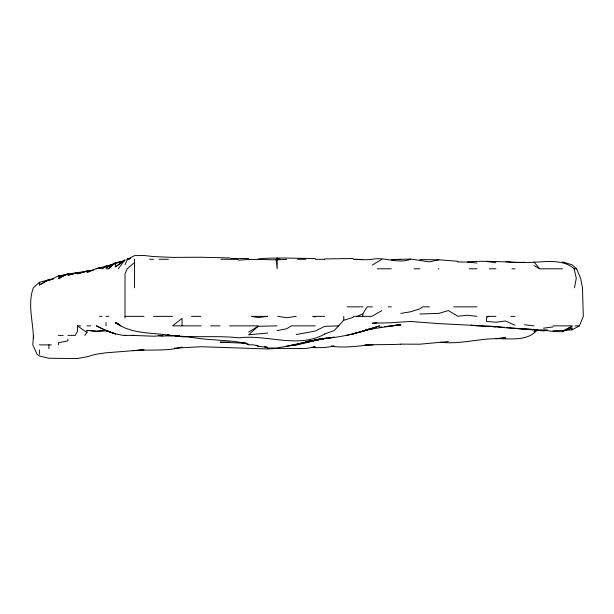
<?xml version="1.0" encoding="UTF-8"?>
<svg xmlns="http://www.w3.org/2000/svg" width="614" height="614" viewBox="0 0 614 614"><rect width="100%" height="100%" fill="white"/><g stroke="black" fill="none" stroke-linecap="round" stroke-linejoin="round"><path stroke-width="0.92" d="M33.486 335.374L32.788 344.884L37.178 354.401L39.396 355.982L48.905 358.269L77.441 358.522L86.95 356.811L95.224 354.401L105.969 352.797L144.021 349.827L132.601 350.686M574.489 287.82L576.285 278.311L574.151 268.794C561.334 257.251 540.404 263.084 524.471 262.393C505.476 262.316 486.418 260.344 467.4 261.948M124.995 264.718L127.482 259.285L134.504 255.631L144.021 255.478L153.531 256.575L172.549 257.381L201.085 257.251L229.621 257.934M564.412 330.355L572.025 329.864L579.439 325.865L583.3 316.356L582.463 287.82L580.621 278.311L576.584 268.794L572.025 264.811L562.508 261.909M362.774 316.356L362.774 314L367.111 306.839L372.291 306.839M118.318 268.794L124.995 259.73L115.486 266.86L115.486 262.608L122.14 261.764M84.786 335.374L86.95 332.588L86.95 330.347L96.459 331.261L105.969 330.693L115.486 333.886L123.099 335.374L125.954 335.374M324.729 334.001L334.239 330.493L343.756 320.255L353.265 317.354M537.235 329.987C527.303 341.745 509.589 338.444 495.935 338.659C477.462 338.882 459.226 344.469 440.768 342.236M39.396 282.325L39.396 284.934L48.905 279.754L39.396 282.325L33.34 287.82C27.361 304.107 33.156 321.475 33.448 338.23M277.175 325.865L258.149 326.287L248.639 334.799L267.666 333.057M105.969 268.794L108.394 268.794L115.486 262.608M134.504 262.554L127.252 268.794L124.995 273.813L124.995 318.052M108.394 268.794L115.486 262.715L105.969 267.765L110.297 265.824M115.486 266.86L124.205 260.942M488.752 316.356L486.426 317.852L486.426 321.414L495.935 322.258L505.445 320.968L514.954 325.236M372.291 265.094L381.801 259.285M248.639 332.051L258.149 326.287M381.801 310.638L371.854 316.356L353.265 316.356M377.042 322.642L372.291 323.24L391.31 322.757L410.336 321.444L438.864 323.609L495.935 326.533L505.445 327.73L543.49 330.071L552.999 331.499L562.508 331.729L572.025 326.234L562.508 331.253L572.025 328.083L572.025 329.864M39.396 284.934L48.905 279.539L53.502 278.925M324.729 334.07C297.775 348.944 267.658 334.285 239.13 337.83C215.238 335.252 191.092 338.276 167.269 334.968L172.549 335.689L163.04 336.065L158.427 335.574M60.126 278.311L58.414 278.311L67.924 273.737L76.489 272.969M58.414 278.311L67.064 274.358M86.95 272.739L95.692 268.794L101.648 267.865M357.079 316.356L362.774 314M127.605 259.285L130.191 258.348M127.313 259.285L130.007 258.348M353.265 333.632L362.774 331.238L379.582 325.865C361.869 332.235 343.518 336.886 324.729 338.544M353.265 333.916L361.915 331.322M372.291 328.221L362.774 331.069L372.291 328.59L362.774 330.816L372.291 328.866L369.697 329.227M124.995 260.405L115.486 263.16L119.807 262.362M115.486 263.498L105.969 266.207L102.039 268.794L105.969 266.215L111.157 265.263L105.969 266.215L108.824 266.031M326.464 337.961L305.711 341.66L334.239 337.17L315.22 339.88L323.87 338.667L305.711 342.221M264.55 346.657L267.666 348.077L277.175 347.992L294.259 344.884L322.135 338.529M294.259 344.884L323.002 338.606L296.194 345.145L286.684 346.104M76.573 273.1L67.924 275.279L77.441 272.486L80.288 272.37M565.97 329.603L572.025 328.083M296.194 344.139L291.328 345.053M96.459 268.794L105.969 266.131L108.824 265.962M127.497 259.285L130.122 258.655M305.711 342.366L322.135 338.682L315.22 339.964L323.87 338.675M410.336 259.285C397.949 264.158 385.254 256.782 372.291 259.208C365.837 260.244 359.72 259.507 353.265 259.285M67.924 273.959L58.414 276.193L62.735 275.579M315.22 340.302L305.711 342.474L323.002 338.667L297.061 343.963M126.768 259.285L130.206 258.532M457.89 261.288L438.864 259.791L429.355 261.871L410.336 259.024L391.31 259.691L400.773 259.285M346.511 335.374L353.265 333.901M182.066 347.063C166.524 351.592 150.392 349.189 134.504 350.64M277.175 330.593L286.684 328.736L291.335 325.865L315.22 325.865M86.95 271.119L93.865 269.937M400.819 313.378L410.336 311.851L419.846 308.865L422.685 306.839L429.355 306.839M296.194 334.561L315.22 331.076L324.729 326.356L339.043 325.865M96.459 268.448L101.648 267.712M296.194 316.356L286.684 317.707L277.743 316.356M366.236 329.71L367.963 329.465M384.494 326.571L386.29 326.333M388.086 326.095L391.31 325.689M543.49 328.191L552.999 326.947M368.346 344.884C356.12 346.503 343.694 347.877 331.391 346.311M547.297 330.447L543.49 330.892L506.396 327.569M286.684 259.285C270.789 260.75 254.994 258.302 239.13 260.229L236.989 259.285L220.994 259.285M379.897 327.139L381.801 326.917M366.581 329.756L400.819 324.56L391.31 325.934L400.819 324.898L392.262 325.604M373.051 344.884L364.678 345.214C376.735 344.27 388.769 344.884 400.819 344.185M448.381 341.553L419.846 344.193L400.819 344.132M65.076 275.149L58.414 275.847L48.905 280.675L48.905 279.976M495.935 338.69L505.445 337.815L496.887 338.575M104.073 330.662L96.459 331.261L86.95 330.347M315.22 258.433C296.171 258.609 277.183 257.159 258.149 258.908M80.288 272.516L77.441 272.7L86.95 271.173L77.441 273.852L86.95 270.966L90.757 270.743M107.872 330.731L105.969 330.816L107.872 330.869M82.192 272.294L84.095 272.217M360.871 259.538L362.774 259.476L355.168 259.323M552.999 330.716L562.508 330.401L562.508 331.729M230.572 258.655L248.639 258.471M419.846 259.584L438.864 259.791M174.453 348.161L201.085 346.733L267.666 348.952L277.175 348.376L305.711 348.499L315.22 346.933L313.317 346.818M419.846 314L438.864 313.37L448.381 310.561L457.89 316.248L467.4 315.251L476.909 316.356M524.471 262.393L514.954 262.569L505.445 261.556M179.211 336.019L166.141 335.543M324.729 258.931L353.265 258.517M229.621 342.105L220.111 342.198L245.792 343.226M149.655 259.285L153.531 259.285M158.988 259.285L168.413 259.285M297.529 259.285L305.711 259.285M315.22 259.285L324.729 259.331M377.219 268.794L391.31 268.794M414.105 268.794L419.846 268.794M438.173 268.794L438.864 268.794M469.249 268.794L476.909 268.794M489.312 268.794L495.935 268.794M511.938 268.794L514.954 268.794M533.98 265.509L539.675 268.794L562.508 268.794M574.151 268.794L576.584 268.794M347.209 306.839L362.774 306.839M388.178 306.839L391.31 306.839M453.7 306.839L476.909 306.839M99.598 316.356L101.939 316.356M105.969 316.356L108.862 316.356M124.995 316.356L144.021 316.356M153.531 316.356L172.549 316.356M191.576 316.356L200.87 316.356M324.729 316.356L312.787 316.356L315.22 317.054M486.426 316.356L495.935 316.356M510.848 316.356L514.954 316.356M67.924 335.374L75.246 335.374L77.441 331.314L77.441 325.865L80.718 325.865M86.95 325.865L90.68 325.865M210.594 325.865L220.111 325.865M229.621 325.865L258.149 325.865M552.999 325.865L572.378 325.865M575.011 325.865L579.439 325.865M58.414 335.374L63.173 335.374M124.995 335.374L134.504 335.374M39.396 344.884L51.369 344.884M201.085 325.865L172.549 325.865L182.066 318.344L182.066 325.865M457.89 261.948L467.4 262.071L476.909 263.007M191.576 337.086L182.066 336.779L173.417 335.505M168.888 335.543L172.549 335.681M514.954 328.429L533.98 329.534M131.895 335.374L153.531 336.211L163.04 335.681L160.269 335.551M504.493 327.416L488.322 326.326M175.404 335.551L179.211 335.789M169.932 335.374C151.965 332.473 130.337 334.223 115.486 322.319L120.912 325.865L115.486 322.703L117.213 323.279M490.225 326.364L495.935 326.74L476.909 325.904L471.091 325.121M331.391 345.966L334.239 346.189L324.729 347.516L315.22 347.716L311.758 347.225M239.13 342.428L245.792 343.165M524.471 324.775L533.98 325.865M486.426 261.457L495.935 262.769M277.175 258.671L280.176 259.285M248.639 344.247C229.214 339.035 208.668 341.092 189.081 336.748M115.486 323.071L118.939 324.085M265.033 346.496L267.666 347.463L258.149 346.242L256.759 345.337M244.318 342.812L248.639 344.822L253.759 344.884L258.149 346.02L256.759 345.268M77.441 325.865L86.95 332.588M533.98 261.948L539.675 268.794M276.093 259.285L277.175 268.794L277.175 257.865M343.756 316.356L343.756 320.255M134.504 259.285L134.504 287.82M105.969 322.626L105.969 325.865M67.924 339.105L67.924 340.9L58.414 342.742L58.414 344.884M48.905 344.884L48.905 348.821M39.396 349.903L39.396 354.401M536.122 330.002L533.98 331.775L536.129 330.002M372.291 328.29L362.774 331.069L372.291 328.29M267.666 316.356L258.149 317.553L251.295 316.356L267.666 316.356M547.297 330.109L543.49 330.324L547.297 330.132M115.486 333.886L105.969 330.539L96.459 325.865L105.969 330.539L115.486 333.886"/></g></svg>
